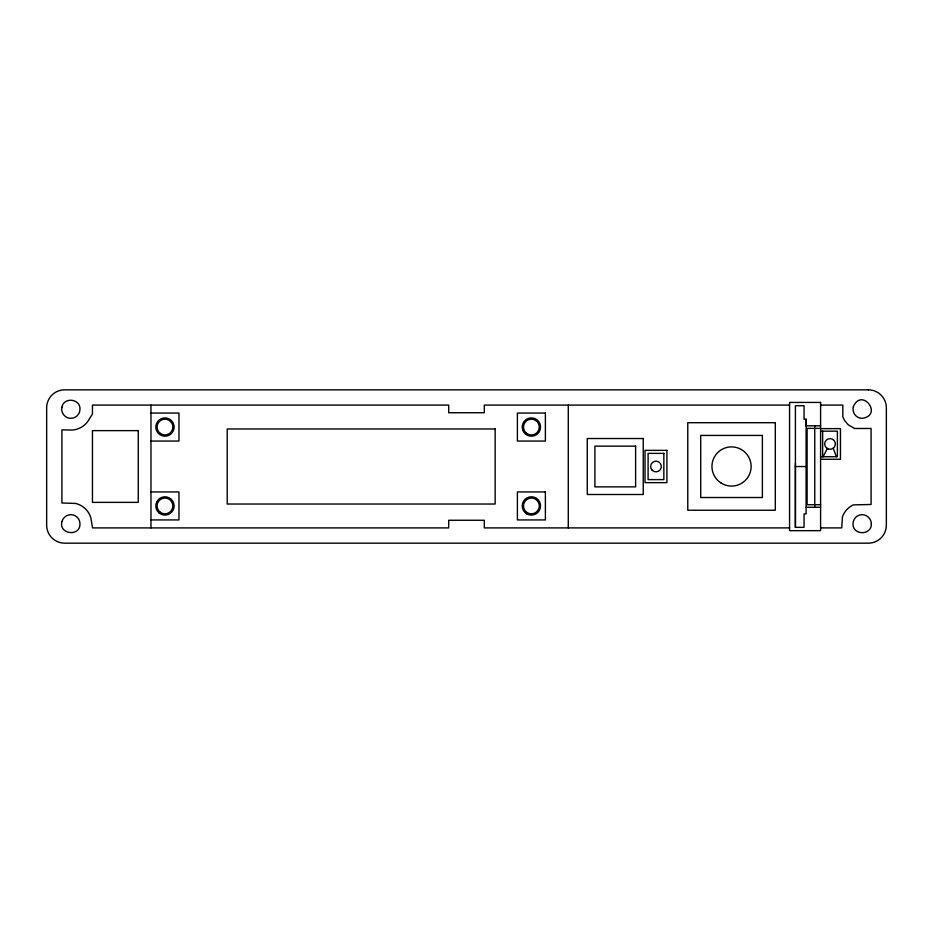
<?xml version="1.0" encoding="UTF-8"?>
<svg xmlns="http://www.w3.org/2000/svg" width="933" height="933" viewBox="0 0 933 933"><rect width="100%" height="100%" fill="white"/><g stroke="black" fill="none" stroke-linecap="round" stroke-linejoin="round"><path stroke-width="1.4" d="M795.406 527.355L795.406 405.727L804.059 405.727L804.059 419.22L806.1 419.22L806.1 513.873L804.059 513.873L804.059 527.355L795.406 527.355L795.417 463.503M806.1 419.22L806.1 425.833L820.597 425.833M823.151 456.727L827.326 448.516M789.563 405.097L484.309 405.097L484.309 412.736L448.691 412.736L448.691 405.097L92.449 405.097L92.449 414.112L89.626 418.381A20.934 20.934 0 0 1 72.249 430.055L61.916 429.88L61.916 502.992L75.503 503.423A20.934 20.934 0 0 1 90.828 517.675L92.554 527.903L448.691 527.903L448.691 520.264L484.309 520.264L484.309 527.903L789.563 527.903M820.597 405.097L842.826 405.097L842.826 416.806L844.598 420.526L848.132 424.69L854.546 428.48L871.084 428.48L871.084 504.485L853.287 504.881A20.934 20.934 0 0 0 842.487 516.707L841.718 527.903L820.597 527.903M150.971 413.062L178.961 413.062L178.961 441.052L150.971 441.052M820.597 428.375L807.115 428.375L807.115 504.718L820.597 504.718M820.597 428.632L840.446 428.632L840.446 459.269L820.597 459.269M820.597 431.174L837.391 431.174L837.391 456.727L820.597 456.727M795.406 466.547L806.1 466.547M150.971 491.948L178.961 491.948L178.961 519.938L150.971 519.938M806.1 507.26L820.597 507.26M826.731 448.167A5.341 5.341 0 0 0 835.303 444.691A5.341 5.341 0 0 0 828.014 439A5.341 5.341 0 0 0 826.731 448.167L827.933 448.866M833.239 448.213L836.376 456.727M822.638 431.174L822.638 456.727M814.754 425.833L814.754 507.26M568.279 405.097L568.279 527.903M150.971 405.097L150.971 527.903M61.916 407.243C60.587 412.689 65.205 418.451 70.826 418.334A9.155 9.155 0 0 0 79.981 409.167C80.471 398.636 63.619 396.77 61.916 407.243M61.975 521.454C58.254 534.306 80.273 537.198 79.981 523.833A9.155 9.155 0 0 0 70.826 514.666C66.768 514.689 63.047 517.547 61.975 521.454M853.333 406.8L853.019 409.167A9.155 9.155 0 0 0 862.174 418.334C883.621 415.313 861.73 386.903 853.333 406.8M871.34 523.833C871.749 535.635 852.587 535.565 853.019 523.833A9.155 9.155 0 0 1 862.174 514.666C867.084 514.643 871.364 518.923 871.34 523.833M868.355 389.831L64.645 389.831A17.995 17.995 0 0 0 46.65 407.826L46.65 525.174A17.995 17.995 0 0 0 64.645 543.169L868.355 543.169A17.995 17.995 0 0 0 886.35 525.174L886.35 407.826A17.995 17.995 0 0 0 868.355 389.831M820.597 402.426L789.563 402.426L789.563 530.667L820.597 530.667L820.597 402.426M545.385 413.062L517.395 413.062L517.395 441.052L545.385 441.052L545.385 413.062M775.311 422.707L687.773 422.707L687.773 510.246L775.311 510.246L775.311 422.707M495.155 428.97L227.209 428.97L227.209 504.03L495.155 504.03L495.155 428.97M138.259 430.626L92.449 430.626L92.449 502.374L138.259 502.374L138.259 430.626M762.378 435.431L700.706 435.431L700.706 497.522L762.378 497.522L762.378 435.431M643.245 438.522L587.265 438.522L587.265 494.502L643.245 494.502L643.245 438.522M635.618 446.149L594.904 446.149L594.904 486.863L635.618 486.863L635.618 446.149M666.908 450.347L645.03 450.347L645.03 482.653L666.908 482.653L666.908 450.347M663.853 453.391L648.085 453.391L648.085 479.609L663.853 479.609L663.853 453.391M545.385 491.948L517.395 491.948L517.395 519.938L545.385 519.938L545.385 491.948M721.162 483.096A19.593 19.593 0 0 0 751.123 467.153A19.593 19.593 0 0 0 722.34 449.181A19.593 19.593 0 0 0 721.162 483.096M652.214 470.29A5.341 5.341 0 0 0 661.135 467.865A5.341 5.341 0 0 0 654.569 461.345A5.341 5.341 0 0 0 652.214 470.29M527.157 512.602A7.884 7.884 0 0 0 539.262 506.281A7.884 7.884 0 0 0 527.74 498.945A7.884 7.884 0 0 0 527.157 512.602M526.504 433.262A7.884 7.884 0 0 0 539.192 428.189A7.884 7.884 0 0 0 528.463 419.733A7.884 7.884 0 0 0 526.504 433.262M159.8 511.89A7.884 7.884 0 0 0 172.71 507.447A7.884 7.884 0 0 0 162.4 498.479A7.884 7.884 0 0 0 159.8 511.89M160.336 433.448A7.884 7.884 0 0 0 172.815 427.885A7.884 7.884 0 0 0 161.759 419.85A7.884 7.884 0 0 0 160.336 433.448M158.96 512.858A9.155 9.155 0 0 0 173.958 507.692A9.155 9.155 0 0 0 161.992 497.277A9.155 9.155 0 0 0 158.96 512.858M159.59 434.475A9.155 9.155 0 0 0 174.086 428.014A9.155 9.155 0 0 0 161.246 418.695A9.155 9.155 0 0 0 159.59 434.475M525.722 434.253A9.155 9.155 0 0 0 540.452 428.364A9.155 9.155 0 0 0 527.985 418.555A9.155 9.155 0 0 0 525.722 434.253M526.469 513.675A9.155 9.155 0 0 0 540.534 506.327A9.155 9.155 0 0 0 527.145 497.814A9.155 9.155 0 0 0 526.469 513.675"/></g></svg>
